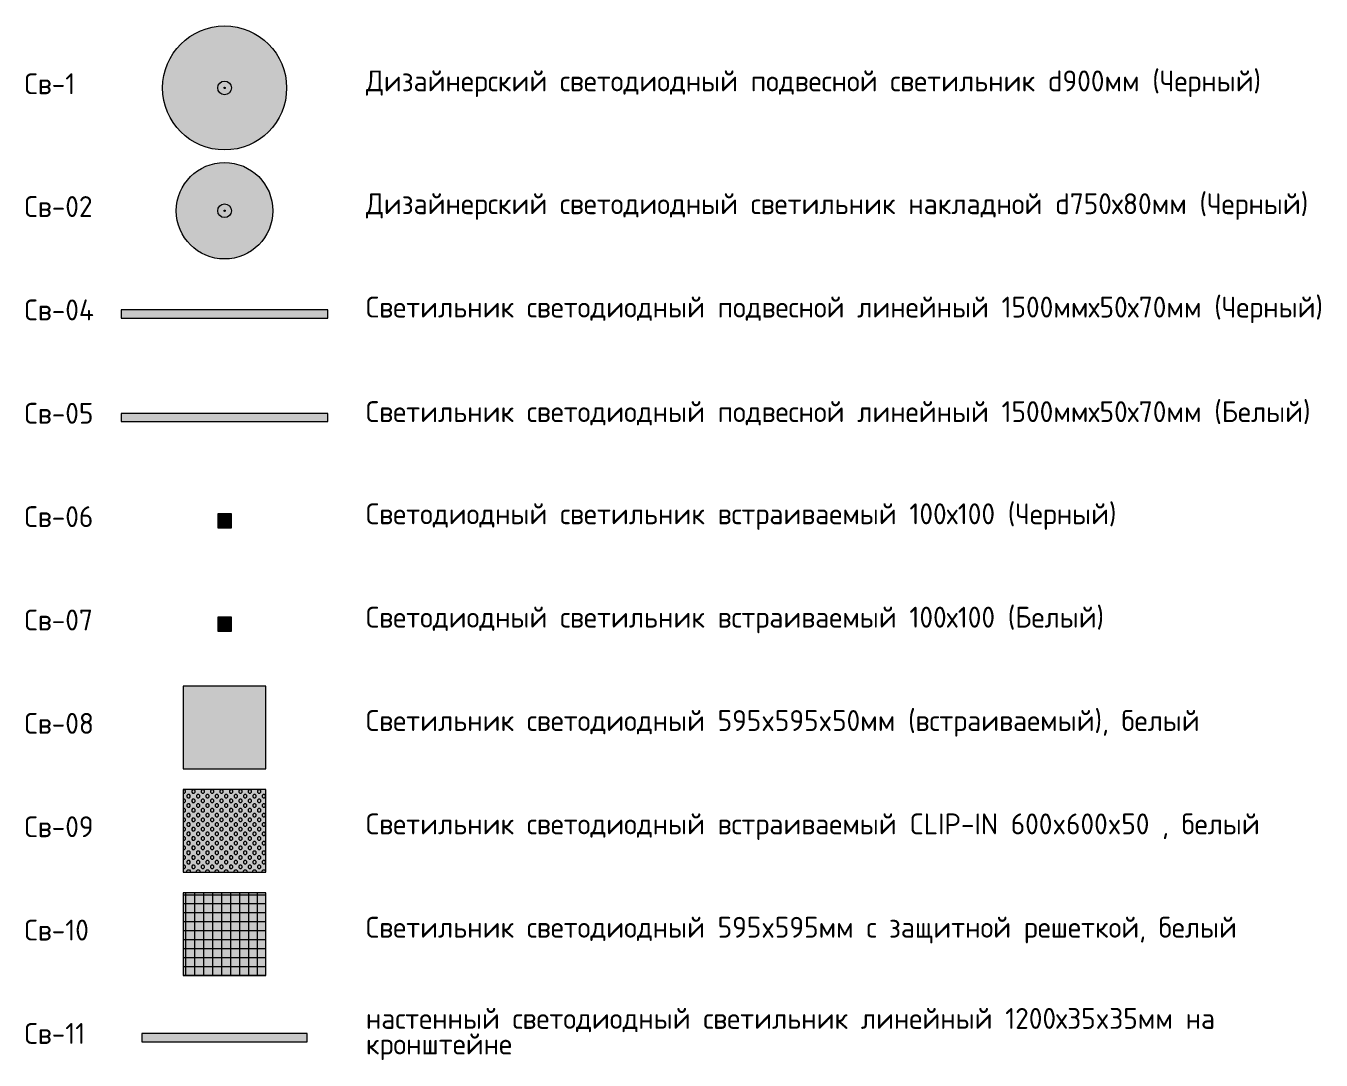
# Model space of a CAD drawing. Header units: millimetres. Extents: x -13069 to 207500, y -71366 to 56785.
# Drawn here: x 61305 to 80098, y -27935 to -12926 of the extents above; entities that cross this region are included whole.
import ezdxf

# ---------------------------------------------------------------- set-up
doc = ezdxf.new("R2010")
doc.units = ezdxf.units.MM
doc.layers.add('PDF _зоны-номер помещения', color=7, linetype='Continuous', true_color=0xffffff)
doc.layers.add('PDF _светильники', color=7, linetype='Continuous', true_color=0xffffff)
doc.layers.add('PDF _Текст', color=7, linetype='Continuous')
doc.styles.add('PDF GOST Common', font='GOST_Common.ttf')

# ---------------------------------------------------------------- blocks, each defined once
blk = doc.blocks.new('Св-1')
at = {"layer": 'PDF _светильники', "true_color": 0xf7e046, "transparency": 33554610}
h = blk.add_hatch(color=53, dxfattribs=at)
h.dxf.hatch_style = 1
edge = h.paths.add_edge_path()
edge.add_arc((0, 0), 900, 0, 360)
at = {"layer": 'PDF _зоны-номер помещения', "color": 7, "lineweight": 0}
blk.add_circle((0, 0), 900, dxfattribs=at)
at = {"layer": 'PDF _зоны-номер помещения', "color": 7, "lineweight": 13}
for radius in [900, 100, 9.96]:
    blk.add_circle((0, 0), radius, dxfattribs=at)
blk = doc.blocks.new('Св-2')
at = {"layer": 'PDF _светильники', "true_color": 0xf7e046, "transparency": 33554610}
h = blk.add_hatch(color=53, dxfattribs=at)
h.dxf.hatch_style = 1
edge = h.paths.add_edge_path()
edge.add_arc((0, 0), 700, 0, 360)
at = {"layer": 'PDF _зоны-номер помещения', "color": 7, "lineweight": 0}
blk.add_circle((0, 0), 700, dxfattribs=at)
at = {"layer": 'PDF _зоны-номер помещения', "color": 7, "lineweight": 13}
for radius in [700, 100, 10]:
    blk.add_circle((0, 0), radius, dxfattribs=at)

msp = doc.modelspace()

# ---------------------------------------------------------------- linework, layer by layer
at = {"layer": 'PDF _зоны-номер помещения', "color": 7, "lineweight": 13}
for points in [[(62687.678, -17168.902), (65687.678, -17168.902), (65687.678, -17048.9), (62687.678, -17048.9)], [(62687.678, -18668.902), (65687.678, -18668.902), (65687.678, -18548.9), (62687.678, -18548.9)], [(64087.678, -20208.904), (64287.678, -20208.904), (64287.678, -20008.904), (64087.678, -20008.904)], [(64087.678, -21708.904), (64287.678, -21708.904), (64287.678, -21508.904), (64087.678, -21508.904)], [(63587.678, -23708.904), (64787.678, -23708.904), (64787.678, -22508.904), (63587.678, -22508.904)], [(63587.678, -25208.904), (64787.678, -25208.904), (64787.678, -24008.904), (63587.678, -24008.904)], [(63587.678, -26708.904), (64787.678, -26708.904), (64787.678, -25508.904), (63587.678, -25508.904)], [(62987.678, -27668.902), (65387.678, -27668.902), (65387.678, -27548.9), (62987.678, -27548.9)]]:
    msp.add_lwpolyline(points, close=True, dxfattribs=at)
for points in [[(64154.377, -20208.904), (64154.377, -20008.904)], [(64220.973, -20142.303), (64220.973, -20075.603), (64154.377, -20075.603), (64154.377, -20142.303), (64220.973, -20142.303), (64154.377, -20142.303)], [(64154.377, -20075.603), (64220.973, -20075.603)], [(64220.973, -20208.904), (64220.973, -20008.904)], [(64154.377, -21708.904), (64154.377, -21508.904)], [(64220.973, -21642.303), (64220.973, -21575.603), (64154.377, -21575.603), (64154.377, -21642.303), (64220.973, -21642.303), (64154.377, -21642.303)], [(64154.377, -21575.603), (64220.973, -21575.603)], [(64220.973, -21708.904), (64220.973, -21508.904)], [(63587.678, -25534.203), (64787.678, -25534.203)], [(63627.675, -26708.904), (63627.675, -25508.904)], [(63757.673, -26708.904), (63757.673, -25508.904)], [(63887.678, -26708.904), (63887.678, -25508.904)], [(64017.677, -26708.904), (64017.677, -25508.904)], [(64147.676, -26708.904), (64147.676, -25508.904)], [(64277.675, -26708.904), (64277.675, -25508.904)], [(64407.673, -26708.904), (64407.673, -25508.904)], [(64537.678, -26708.904), (64537.678, -25508.904)], [(64667.677, -26708.904), (64667.677, -25508.904)], [(63587.678, -25664.202), (64787.678, -25664.202)], [(63587.678, -25794.201), (64787.678, -25794.201)], [(63587.678, -25924.206), (64787.678, -25924.206)], [(63587.678, -26054.204), (64787.678, -26054.204)], [(63587.678, -26184.203), (64787.678, -26184.203)], [(63587.678, -26314.202), (64787.678, -26314.202)], [(63587.678, -26444.201), (64787.678, -26444.201)], [(63587.678, -26574.206), (64787.678, -26574.206)], [(63587.678, -26704.204), (64787.678, -26704.204)]]:
    msp.add_lwpolyline(points, dxfattribs=at)
at = {"layer": 'PDF _зоны-номер помещения', "lineweight": 20}
for points in [[(63587.678, -24060.802), (63588.075, -24061.101), (63608.076, -24061.101), (63622.175, -24047.002), (63622.175, -24027.001), (63608.076, -24012.804), (63588.075, -24012.804), (63587.678, -24013.201)], [(63587.678, -24197.301), (63588.075, -24197.704), (63608.076, -24197.704), (63622.175, -24183.501), (63622.175, -24163.506), (63608.076, -24149.401), (63588.075, -24149.401), (63587.678, -24149.804)], [(63587.678, -24333.904), (63588.075, -24334.301), (63608.076, -24334.301), (63622.175, -24320.104), (63622.175, -24300.103), (63608.076, -24286.004), (63588.075, -24286.004), (63587.678, -24286.303)], [(63587.678, -24470.501), (63588.075, -24470.806), (63608.076, -24470.806), (63622.175, -24456.701), (63622.175, -24436.706), (63608.076, -24422.503), (63588.075, -24422.503), (63587.678, -24422.906)], [(63587.678, -24607.006), (63588.075, -24607.403), (63608.076, -24607.403), (63622.175, -24593.303), (63622.175, -24573.302), (63608.076, -24559.105), (63588.075, -24559.105), (63587.678, -24559.502)], [(63587.678, -24743.603), (63588.075, -24744.005), (63608.076, -24744.005), (63622.175, -24729.803), (63622.175, -24709.801), (63608.076, -24695.702), (63588.075, -24695.702), (63587.678, -24696.001)], [(63587.678, -24880.205), (63588.075, -24880.504), (63608.076, -24880.504), (63622.175, -24866.405), (63622.175, -24846.404), (63608.076, -24832.201), (63588.075, -24832.201), (63587.678, -24832.604)], [(63587.678, -25016.704), (63588.075, -25017.101), (63608.076, -25017.101), (63622.175, -25003.002), (63622.175, -24983.001), (63608.076, -24968.804), (63588.075, -24968.804), (63587.678, -24969.201)], [(63587.678, -25153.301), (63588.075, -25153.704), (63608.076, -25153.704), (63622.175, -25139.501), (63622.175, -25119.506), (63608.076, -25105.401), (63588.075, -25105.401), (63587.678, -25105.803)], [(63643.275, -25208.904), (63642.177, -25207.805), (63642.177, -25187.804), (63656.373, -25173.705), (63676.375, -25173.705), (63690.474, -25187.804), (63690.474, -25207.805), (63689.375, -25208.904)], [(63779.878, -25208.904), (63778.773, -25207.805), (63778.773, -25187.804), (63792.872, -25173.705), (63812.874, -25173.705), (63827.076, -25187.804), (63827.076, -25207.805), (63825.978, -25208.904)], [(63916.475, -25208.904), (63915.376, -25207.805), (63915.376, -25187.804), (63929.475, -25173.705), (63949.476, -25173.705), (63963.575, -25187.804), (63963.575, -25207.805), (63962.477, -25208.904)], [(64052.974, -25208.904), (64051.875, -25207.805), (64051.875, -25187.804), (64066.078, -25173.705), (64086.073, -25173.705), (64100.178, -25187.804), (64100.178, -25207.805), (64099.074, -25208.904)], [(64189.576, -25208.904), (64188.478, -25207.805), (64188.478, -25187.804), (64202.577, -25173.705), (64222.578, -25173.705), (64236.775, -25187.804), (64236.775, -25207.805), (64235.676, -25208.904)], [(64326.173, -25208.904), (64325.075, -25207.805), (64325.075, -25187.804), (64339.174, -25173.705), (64359.175, -25173.705), (64373.274, -25187.804), (64373.274, -25207.805), (64372.175, -25208.904)], [(64462.678, -25208.904), (64461.677, -25207.805), (64461.677, -25187.804), (64475.673, -25173.705), (64495.674, -25173.705), (64509.675, -25187.804), (64509.675, -25207.805), (64508.674, -25208.904)], [(64599.678, -25208.904), (64598.677, -25207.805), (64598.677, -25187.804), (64612.678, -25173.705), (64632.673, -25173.705), (64646.675, -25187.804), (64646.675, -25207.805), (64645.674, -25208.904)], [(64735.676, -25208.904), (64734.675, -25207.805), (64734.675, -25187.804), (64748.677, -25173.705), (64768.678, -25173.705), (64782.673, -25187.804), (64782.673, -25207.805), (64781.672, -25208.904)]]:
    msp.add_lwpolyline(points, dxfattribs=at)
for points in [[(63758.778, -24027.001), (63744.575, -24012.804), (63724.574, -24012.804), (63710.475, -24027.001), (63710.475, -24047.002), (63724.574, -24061.101), (63744.575, -24061.101), (63758.778, -24047.002)], [(63895.375, -24027.001), (63881.178, -24012.804), (63861.177, -24012.804), (63847.078, -24027.001), (63847.078, -24047.002), (63861.177, -24061.101), (63881.178, -24061.101), (63895.375, -24047.002)], [(64031.874, -24027.001), (64017.775, -24012.804), (63997.773, -24012.804), (63983.577, -24027.001), (63983.577, -24047.002), (63997.773, -24061.101), (64017.775, -24061.101), (64031.874, -24047.002)], [(64168.477, -24027.001), (64154.377, -24012.804), (64134.376, -24012.804), (64120.173, -24027.001), (64120.173, -24047.002), (64134.376, -24061.101), (64154.377, -24061.101), (64168.477, -24047.002)], [(64305.073, -24027.001), (64290.877, -24012.804), (64270.875, -24012.804), (64256.776, -24027.001), (64256.776, -24047.002), (64270.875, -24061.101), (64290.877, -24061.101), (64305.073, -24047.002)], [(64441.572, -24027.001), (64427.473, -24012.804), (64407.478, -24012.804), (64393.275, -24027.001), (64393.275, -24047.002), (64407.478, -24061.101), (64427.473, -24061.101), (64441.572, -24047.002)], [(64578.676, -24027.001), (64563.673, -24012.804), (64543.678, -24012.804), (64529.677, -24027.001), (64529.677, -24047.002), (64543.678, -24061.101), (64563.673, -24061.101), (64578.676, -24047.002)], [(64714.674, -24027.001), (64700.673, -24012.804), (64680.678, -24012.804), (64666.676, -24027.001), (64666.676, -24047.002), (64680.678, -24061.101), (64700.673, -24061.101), (64714.674, -24047.002)], [(63690.474, -24095.305), (63676.375, -24081.103), (63656.373, -24081.103), (63642.177, -24095.305), (63642.177, -24115.301), (63656.373, -24129.406), (63676.375, -24129.406), (63690.474, -24115.301)], [(63690.474, -24231.804), (63676.375, -24217.705), (63656.373, -24217.705), (63642.177, -24231.804), (63642.177, -24251.806), (63656.373, -24266.002), (63676.375, -24266.002), (63690.474, -24251.806)], [(63758.778, -24163.506), (63744.575, -24149.401), (63724.574, -24149.401), (63710.475, -24163.506), (63710.475, -24183.501), (63724.574, -24197.704), (63744.575, -24197.704), (63758.778, -24183.501)], [(63827.076, -24095.305), (63812.874, -24081.103), (63792.872, -24081.103), (63778.773, -24095.305), (63778.773, -24115.301), (63792.872, -24129.406), (63812.874, -24129.406), (63827.076, -24115.301)], [(63827.076, -24231.804), (63812.874, -24217.705), (63792.872, -24217.705), (63778.773, -24231.804), (63778.773, -24251.806), (63792.872, -24266.002), (63812.874, -24266.002), (63827.076, -24251.806)], [(63895.375, -24163.506), (63881.178, -24149.401), (63861.177, -24149.401), (63847.078, -24163.506), (63847.078, -24183.501), (63861.177, -24197.704), (63881.178, -24197.704), (63895.375, -24183.501)], [(63963.575, -24095.305), (63949.476, -24081.103), (63929.475, -24081.103), (63915.376, -24095.305), (63915.376, -24115.301), (63929.475, -24129.406), (63949.476, -24129.406), (63963.575, -24115.301)], [(63963.575, -24231.804), (63949.476, -24217.705), (63929.475, -24217.705), (63915.376, -24231.804), (63915.376, -24251.806), (63929.475, -24266.002), (63949.476, -24266.002), (63963.575, -24251.806)], [(64031.874, -24163.506), (64017.775, -24149.401), (63997.773, -24149.401), (63983.577, -24163.506), (63983.577, -24183.501), (63997.773, -24197.704), (64017.775, -24197.704), (64031.874, -24183.501)], [(64100.178, -24095.305), (64086.073, -24081.103), (64066.078, -24081.103), (64051.875, -24095.305), (64051.875, -24115.301), (64066.078, -24129.406), (64086.073, -24129.406), (64100.178, -24115.301)], [(64100.178, -24231.804), (64086.073, -24217.705), (64066.078, -24217.705), (64051.875, -24231.804), (64051.875, -24251.806), (64066.078, -24266.002), (64086.073, -24266.002), (64100.178, -24251.806)], [(64168.477, -24163.506), (64154.377, -24149.401), (64134.376, -24149.401), (64120.173, -24163.506), (64120.173, -24183.501), (64134.376, -24197.704), (64154.377, -24197.704), (64168.477, -24183.501)], [(64236.775, -24095.305), (64222.578, -24081.103), (64202.577, -24081.103), (64188.478, -24095.305), (64188.478, -24115.301), (64202.577, -24129.406), (64222.578, -24129.406), (64236.775, -24115.301)], [(64236.775, -24231.804), (64222.578, -24217.705), (64202.577, -24217.705), (64188.478, -24231.804), (64188.478, -24251.806), (64202.577, -24266.002), (64222.578, -24266.002), (64236.775, -24251.806)], [(64305.073, -24163.506), (64290.877, -24149.401), (64270.875, -24149.401), (64256.776, -24163.506), (64256.776, -24183.501), (64270.875, -24197.704), (64290.877, -24197.704), (64305.073, -24183.501)], [(64373.274, -24095.305), (64359.175, -24081.103), (64339.174, -24081.103), (64325.075, -24095.305), (64325.075, -24115.301), (64339.174, -24129.406), (64359.175, -24129.406), (64373.274, -24115.301)], [(64373.274, -24231.804), (64359.175, -24217.705), (64339.174, -24217.705), (64325.075, -24231.804), (64325.075, -24251.806), (64339.174, -24266.002), (64359.175, -24266.002), (64373.274, -24251.806)], [(64441.572, -24163.506), (64427.473, -24149.401), (64407.478, -24149.401), (64393.275, -24163.506), (64393.275, -24183.501), (64407.478, -24197.704), (64427.473, -24197.704), (64441.572, -24183.501)], [(64509.675, -24095.305), (64495.674, -24081.103), (64475.673, -24081.103), (64461.677, -24095.305), (64461.677, -24115.301), (64475.673, -24129.406), (64495.674, -24129.406), (64509.675, -24115.301)], [(64509.675, -24231.804), (64495.674, -24217.705), (64475.673, -24217.705), (64461.677, -24231.804), (64461.677, -24251.806), (64475.673, -24266.002), (64495.674, -24266.002), (64509.675, -24251.806)], [(64578.676, -24163.506), (64563.673, -24149.401), (64543.678, -24149.401), (64529.677, -24163.506), (64529.677, -24183.501), (64543.678, -24197.704), (64563.673, -24197.704), (64578.676, -24183.501)], [(64646.675, -24095.305), (64632.673, -24081.103), (64612.678, -24081.103), (64598.677, -24095.305), (64598.677, -24115.301), (64612.678, -24129.406), (64632.673, -24129.406), (64646.675, -24115.301)], [(64646.675, -24231.804), (64632.673, -24217.705), (64612.678, -24217.705), (64598.677, -24231.804), (64598.677, -24251.806), (64612.678, -24266.002), (64632.673, -24266.002), (64646.675, -24251.806)], [(64714.674, -24163.506), (64700.673, -24149.401), (64680.678, -24149.401), (64666.676, -24163.506), (64666.676, -24183.501), (64680.678, -24197.704), (64700.673, -24197.704), (64714.674, -24183.501)], [(64782.673, -24095.305), (64768.678, -24081.103), (64748.677, -24081.103), (64734.675, -24095.305), (64734.675, -24115.301), (64748.677, -24129.406), (64768.678, -24129.406), (64782.673, -24115.301)], [(64782.673, -24231.804), (64768.678, -24217.705), (64748.677, -24217.705), (64734.675, -24231.804), (64734.675, -24251.806), (64748.677, -24266.002), (64768.678, -24266.002), (64782.673, -24251.806)], [(63690.474, -24368.401), (63676.375, -24354.302), (63656.373, -24354.302), (63642.177, -24368.401), (63642.177, -24388.402), (63656.373, -24402.501), (63676.375, -24402.501), (63690.474, -24388.402)], [(63758.778, -24300.103), (63744.575, -24286.004), (63724.574, -24286.004), (63710.475, -24300.103), (63710.475, -24320.104), (63724.574, -24334.301), (63744.575, -24334.301), (63758.778, -24320.104)], [(63758.778, -24436.706), (63744.575, -24422.503), (63724.574, -24422.503), (63710.475, -24436.706), (63710.475, -24456.701), (63724.574, -24470.806), (63744.575, -24470.806), (63758.778, -24456.701)], [(63827.076, -24368.401), (63812.874, -24354.302), (63792.872, -24354.302), (63778.773, -24368.401), (63778.773, -24388.402), (63792.872, -24402.501), (63812.874, -24402.501), (63827.076, -24388.402)], [(63895.375, -24300.103), (63881.178, -24286.004), (63861.177, -24286.004), (63847.078, -24300.103), (63847.078, -24320.104), (63861.177, -24334.301), (63881.178, -24334.301), (63895.375, -24320.104)], [(63895.375, -24436.706), (63881.178, -24422.503), (63861.177, -24422.503), (63847.078, -24436.706), (63847.078, -24456.701), (63861.177, -24470.806), (63881.178, -24470.806), (63895.375, -24456.701)], [(63963.575, -24368.401), (63949.476, -24354.302), (63929.475, -24354.302), (63915.376, -24368.401), (63915.376, -24388.402), (63929.475, -24402.501), (63949.476, -24402.501), (63963.575, -24388.402)], [(64031.874, -24300.103), (64017.775, -24286.004), (63997.773, -24286.004), (63983.577, -24300.103), (63983.577, -24320.104), (63997.773, -24334.301), (64017.775, -24334.301), (64031.874, -24320.104)], [(64031.874, -24436.706), (64017.775, -24422.503), (63997.773, -24422.503), (63983.577, -24436.706), (63983.577, -24456.701), (63997.773, -24470.806), (64017.775, -24470.806), (64031.874, -24456.701)], [(64100.178, -24368.401), (64086.073, -24354.302), (64066.078, -24354.302), (64051.875, -24368.401), (64051.875, -24388.402), (64066.078, -24402.501), (64086.073, -24402.501), (64100.178, -24388.402)], [(64168.477, -24300.103), (64154.377, -24286.004), (64134.376, -24286.004), (64120.173, -24300.103), (64120.173, -24320.104), (64134.376, -24334.301), (64154.377, -24334.301), (64168.477, -24320.104)], [(64168.477, -24436.706), (64154.377, -24422.503), (64134.376, -24422.503), (64120.173, -24436.706), (64120.173, -24456.701), (64134.376, -24470.806), (64154.377, -24470.806), (64168.477, -24456.701)], [(64236.775, -24368.401), (64222.578, -24354.302), (64202.577, -24354.302), (64188.478, -24368.401), (64188.478, -24388.402), (64202.577, -24402.501), (64222.578, -24402.501), (64236.775, -24388.402)], [(64305.073, -24300.103), (64290.877, -24286.004), (64270.875, -24286.004), (64256.776, -24300.103), (64256.776, -24320.104), (64270.875, -24334.301), (64290.877, -24334.301), (64305.073, -24320.104)], [(64305.073, -24436.706), (64290.877, -24422.503), (64270.875, -24422.503), (64256.776, -24436.706), (64256.776, -24456.701), (64270.875, -24470.806), (64290.877, -24470.806), (64305.073, -24456.701)], [(64373.274, -24368.401), (64359.175, -24354.302), (64339.174, -24354.302), (64325.075, -24368.401), (64325.075, -24388.402), (64339.174, -24402.501), (64359.175, -24402.501), (64373.274, -24388.402)], [(64441.572, -24300.103), (64427.473, -24286.004), (64407.478, -24286.004), (64393.275, -24300.103), (64393.275, -24320.104), (64407.478, -24334.301), (64427.473, -24334.301), (64441.572, -24320.104)], [(64441.572, -24436.706), (64427.473, -24422.503), (64407.478, -24422.503), (64393.275, -24436.706), (64393.275, -24456.701), (64407.478, -24470.806), (64427.473, -24470.806), (64441.572, -24456.701)], [(64509.675, -24368.401), (64495.674, -24354.302), (64475.673, -24354.302), (64461.677, -24368.401), (64461.677, -24388.402), (64475.673, -24402.501), (64495.674, -24402.501), (64509.675, -24388.402)], [(64578.676, -24300.103), (64563.673, -24286.004), (64543.678, -24286.004), (64529.677, -24300.103), (64529.677, -24320.104), (64543.678, -24334.301), (64563.673, -24334.301), (64578.676, -24320.104)], [(64578.676, -24436.706), (64563.673, -24422.503), (64543.678, -24422.503), (64529.677, -24436.706), (64529.677, -24456.701), (64543.678, -24470.806), (64563.673, -24470.806), (64578.676, -24456.701)], [(64646.675, -24368.401), (64632.673, -24354.302), (64612.678, -24354.302), (64598.677, -24368.401), (64598.677, -24388.402), (64612.678, -24402.501), (64632.673, -24402.501), (64646.675, -24388.402)], [(64714.674, -24300.103), (64700.673, -24286.004), (64680.678, -24286.004), (64666.676, -24300.103), (64666.676, -24320.104), (64680.678, -24334.301), (64700.673, -24334.301), (64714.674, -24320.104)], [(64714.674, -24436.706), (64700.673, -24422.503), (64680.678, -24422.503), (64666.676, -24436.706), (64666.676, -24456.701), (64680.678, -24470.806), (64700.673, -24470.806), (64714.674, -24456.701)], [(64782.673, -24368.401), (64768.678, -24354.302), (64748.677, -24354.302), (64734.675, -24368.401), (64734.675, -24388.402), (64748.677, -24402.501), (64768.678, -24402.501), (64782.673, -24388.402)], [(63690.474, -24505.004), (63676.375, -24490.801), (63656.373, -24490.801), (63642.177, -24505.004), (63642.177, -24525.005), (63656.373, -24539.104), (63676.375, -24539.104), (63690.474, -24525.005)], [(63758.778, -24573.302), (63744.575, -24559.105), (63724.574, -24559.105), (63710.475, -24573.302), (63710.475, -24593.303), (63724.574, -24607.403), (63744.575, -24607.403), (63758.778, -24593.303)], [(63827.076, -24505.004), (63812.874, -24490.801), (63792.872, -24490.801), (63778.773, -24505.004), (63778.773, -24525.005), (63792.872, -24539.104), (63812.874, -24539.104), (63827.076, -24525.005)], [(63895.375, -24573.302), (63881.178, -24559.105), (63861.177, -24559.105), (63847.078, -24573.302), (63847.078, -24593.303), (63861.177, -24607.403), (63881.178, -24607.403), (63895.375, -24593.303)], [(63963.575, -24505.004), (63949.476, -24490.801), (63929.475, -24490.801), (63915.376, -24505.004), (63915.376, -24525.005), (63929.475, -24539.104), (63949.476, -24539.104), (63963.575, -24525.005)], [(64031.874, -24573.302), (64017.775, -24559.105), (63997.773, -24559.105), (63983.577, -24573.302), (63983.577, -24593.303), (63997.773, -24607.403), (64017.775, -24607.403), (64031.874, -24593.303)], [(64100.178, -24505.004), (64086.073, -24490.801), (64066.078, -24490.801), (64051.875, -24505.004), (64051.875, -24525.005), (64066.078, -24539.104), (64086.073, -24539.104), (64100.178, -24525.005)], [(64168.477, -24573.302), (64154.377, -24559.105), (64134.376, -24559.105), (64120.173, -24573.302), (64120.173, -24593.303), (64134.376, -24607.403), (64154.377, -24607.403), (64168.477, -24593.303)], [(64236.775, -24505.004), (64222.578, -24490.801), (64202.577, -24490.801), (64188.478, -24505.004), (64188.478, -24525.005), (64202.577, -24539.104), (64222.578, -24539.104), (64236.775, -24525.005)], [(64305.073, -24573.302), (64290.877, -24559.105), (64270.875, -24559.105), (64256.776, -24573.302), (64256.776, -24593.303), (64270.875, -24607.403), (64290.877, -24607.403), (64305.073, -24593.303)], [(64373.274, -24505.004), (64359.175, -24490.801), (64339.174, -24490.801), (64325.075, -24505.004), (64325.075, -24525.005), (64339.174, -24539.104), (64359.175, -24539.104), (64373.274, -24525.005)], [(64441.572, -24573.302), (64427.473, -24559.105), (64407.478, -24559.105), (64393.275, -24573.302), (64393.275, -24593.303), (64407.478, -24607.403), (64427.473, -24607.403), (64441.572, -24593.303)], [(64509.675, -24505.004), (64495.674, -24490.801), (64475.673, -24490.801), (64461.677, -24505.004), (64461.677, -24525.005), (64475.673, -24539.104), (64495.674, -24539.104), (64509.675, -24525.005)], [(64578.676, -24573.302), (64563.673, -24559.105), (64543.678, -24559.105), (64529.677, -24573.302), (64529.677, -24593.303), (64543.678, -24607.403), (64563.673, -24607.403), (64578.676, -24593.303)], [(64646.675, -24505.004), (64632.673, -24490.801), (64612.678, -24490.801), (64598.677, -24505.004), (64598.677, -24525.005), (64612.678, -24539.104), (64632.673, -24539.104), (64646.675, -24525.005)], [(64714.674, -24573.302), (64700.673, -24559.105), (64680.678, -24559.105), (64666.676, -24573.302), (64666.676, -24593.303), (64680.678, -24607.403), (64700.673, -24607.403), (64714.674, -24593.303)], [(64782.673, -24505.004), (64768.678, -24490.801), (64748.677, -24490.801), (64734.675, -24505.004), (64734.675, -24525.005), (64748.677, -24539.104), (64768.678, -24539.104), (64782.673, -24525.005)], [(63690.474, -24641.503), (63676.375, -24627.404), (63656.373, -24627.404), (63642.177, -24641.503), (63642.177, -24661.504), (63656.373, -24675.701), (63676.375, -24675.701), (63690.474, -24661.504)], [(63690.474, -24778.106), (63676.375, -24764.001), (63656.373, -24764.001), (63642.177, -24778.106), (63642.177, -24798.101), (63656.373, -24812.206), (63676.375, -24812.206), (63690.474, -24798.101)], [(63758.778, -24709.801), (63744.575, -24695.702), (63724.574, -24695.702), (63710.475, -24709.801), (63710.475, -24729.803), (63724.574, -24744.005), (63744.575, -24744.005), (63758.778, -24729.803)], [(63827.076, -24641.503), (63812.874, -24627.404), (63792.872, -24627.404), (63778.773, -24641.503), (63778.773, -24661.504), (63792.872, -24675.701), (63812.874, -24675.701), (63827.076, -24661.504)], [(63827.076, -24778.106), (63812.874, -24764.001), (63792.872, -24764.001), (63778.773, -24778.106), (63778.773, -24798.101), (63792.872, -24812.206), (63812.874, -24812.206), (63827.076, -24798.101)], [(63895.375, -24709.801), (63881.178, -24695.702), (63861.177, -24695.702), (63847.078, -24709.801), (63847.078, -24729.803), (63861.177, -24744.005), (63881.178, -24744.005), (63895.375, -24729.803)], [(63963.575, -24641.503), (63949.476, -24627.404), (63929.475, -24627.404), (63915.376, -24641.503), (63915.376, -24661.504), (63929.475, -24675.701), (63949.476, -24675.701), (63963.575, -24661.504)], [(63963.575, -24778.106), (63949.476, -24764.001), (63929.475, -24764.001), (63915.376, -24778.106), (63915.376, -24798.101), (63929.475, -24812.206), (63949.476, -24812.206), (63963.575, -24798.101)], [(64031.874, -24709.801), (64017.775, -24695.702), (63997.773, -24695.702), (63983.577, -24709.801), (63983.577, -24729.803), (63997.773, -24744.005), (64017.775, -24744.005), (64031.874, -24729.803)], [(64100.178, -24641.503), (64086.073, -24627.404), (64066.078, -24627.404), (64051.875, -24641.503), (64051.875, -24661.504), (64066.078, -24675.701), (64086.073, -24675.701), (64100.178, -24661.504)], [(64100.178, -24778.106), (64086.073, -24764.001), (64066.078, -24764.001), (64051.875, -24778.106), (64051.875, -24798.101), (64066.078, -24812.206), (64086.073, -24812.206), (64100.178, -24798.101)], [(64168.477, -24709.801), (64154.377, -24695.702), (64134.376, -24695.702), (64120.173, -24709.801), (64120.173, -24729.803), (64134.376, -24744.005), (64154.377, -24744.005), (64168.477, -24729.803)], [(64236.775, -24641.503), (64222.578, -24627.404), (64202.577, -24627.404), (64188.478, -24641.503), (64188.478, -24661.504), (64202.577, -24675.701), (64222.578, -24675.701), (64236.775, -24661.504)], [(64236.775, -24778.106), (64222.578, -24764.001), (64202.577, -24764.001), (64188.478, -24778.106), (64188.478, -24798.101), (64202.577, -24812.206), (64222.578, -24812.206), (64236.775, -24798.101)], [(64305.073, -24709.801), (64290.877, -24695.702), (64270.875, -24695.702), (64256.776, -24709.801), (64256.776, -24729.803), (64270.875, -24744.005), (64290.877, -24744.005), (64305.073, -24729.803)], [(64373.274, -24641.503), (64359.175, -24627.404), (64339.174, -24627.404), (64325.075, -24641.503), (64325.075, -24661.504), (64339.174, -24675.701), (64359.175, -24675.701), (64373.274, -24661.504)], [(64373.274, -24778.106), (64359.175, -24764.001), (64339.174, -24764.001), (64325.075, -24778.106), (64325.075, -24798.101), (64339.174, -24812.206), (64359.175, -24812.206), (64373.274, -24798.101)], [(64441.572, -24709.801), (64427.473, -24695.702), (64407.478, -24695.702), (64393.275, -24709.801), (64393.275, -24729.803), (64407.478, -24744.005), (64427.473, -24744.005), (64441.572, -24729.803)], [(64509.675, -24641.503), (64495.674, -24627.404), (64475.673, -24627.404), (64461.677, -24641.503), (64461.677, -24661.504), (64475.673, -24675.701), (64495.674, -24675.701), (64509.675, -24661.504)], [(64509.675, -24778.106), (64495.674, -24764.001), (64475.673, -24764.001), (64461.677, -24778.106), (64461.677, -24798.101), (64475.673, -24812.206), (64495.674, -24812.206), (64509.675, -24798.101)], [(64578.676, -24709.801), (64563.673, -24695.702), (64543.678, -24695.702), (64529.677, -24709.801), (64529.677, -24729.803), (64543.678, -24744.005), (64563.673, -24744.005), (64578.676, -24729.803)], [(64646.675, -24641.503), (64632.673, -24627.404), (64612.678, -24627.404), (64598.677, -24641.503), (64598.677, -24661.504), (64612.678, -24675.701), (64632.673, -24675.701), (64646.675, -24661.504)], [(64646.675, -24778.106), (64632.673, -24764.001), (64612.678, -24764.001), (64598.677, -24778.106), (64598.677, -24798.101), (64612.678, -24812.206), (64632.673, -24812.206), (64646.675, -24798.101)], [(64714.674, -24709.801), (64700.673, -24695.702), (64680.678, -24695.702), (64666.676, -24709.801), (64666.676, -24729.803), (64680.678, -24744.005), (64700.673, -24744.005), (64714.674, -24729.803)], [(64782.673, -24641.503), (64768.678, -24627.404), (64748.677, -24627.404), (64734.675, -24641.503), (64734.675, -24661.504), (64748.677, -24675.701), (64768.678, -24675.701), (64782.673, -24661.504)], [(64782.673, -24778.106), (64768.678, -24764.001), (64748.677, -24764.001), (64734.675, -24778.106), (64734.675, -24798.101), (64748.677, -24812.206), (64768.678, -24812.206), (64782.673, -24798.101)], [(63690.474, -24914.702), (63676.375, -24900.506), (63656.373, -24900.506), (63642.177, -24914.702), (63642.177, -24934.704), (63656.373, -24948.803), (63676.375, -24948.803), (63690.474, -24934.704)], [(63758.778, -24846.404), (63744.575, -24832.201), (63724.574, -24832.201), (63710.475, -24846.404), (63710.475, -24866.405), (63724.574, -24880.504), (63744.575, -24880.504), (63758.778, -24866.405)], [(63758.778, -24983.001), (63744.575, -24968.804), (63724.574, -24968.804), (63710.475, -24983.001), (63710.475, -25003.002), (63724.574, -25017.101), (63744.575, -25017.101), (63758.778, -25003.002)], [(63827.076, -24914.702), (63812.874, -24900.506), (63792.872, -24900.506), (63778.773, -24914.702), (63778.773, -24934.704), (63792.872, -24948.803), (63812.874, -24948.803), (63827.076, -24934.704)], [(63895.375, -24846.404), (63881.178, -24832.201), (63861.177, -24832.201), (63847.078, -24846.404), (63847.078, -24866.405), (63861.177, -24880.504), (63881.178, -24880.504), (63895.375, -24866.405)], [(63895.375, -24983.001), (63881.178, -24968.804), (63861.177, -24968.804), (63847.078, -24983.001), (63847.078, -25003.002), (63861.177, -25017.101), (63881.178, -25017.101), (63895.375, -25003.002)], [(63963.575, -24914.702), (63949.476, -24900.506), (63929.475, -24900.506), (63915.376, -24914.702), (63915.376, -24934.704), (63929.475, -24948.803), (63949.476, -24948.803), (63963.575, -24934.704)], [(64031.874, -24846.404), (64017.775, -24832.201), (63997.773, -24832.201), (63983.577, -24846.404), (63983.577, -24866.405), (63997.773, -24880.504), (64017.775, -24880.504), (64031.874, -24866.405)], [(64031.874, -24983.001), (64017.775, -24968.804), (63997.773, -24968.804), (63983.577, -24983.001), (63983.577, -25003.002), (63997.773, -25017.101), (64017.775, -25017.101), (64031.874, -25003.002)], [(64100.178, -24914.702), (64086.073, -24900.506), (64066.078, -24900.506), (64051.875, -24914.702), (64051.875, -24934.704), (64066.078, -24948.803), (64086.073, -24948.803), (64100.178, -24934.704)], [(64168.477, -24846.404), (64154.377, -24832.201), (64134.376, -24832.201), (64120.173, -24846.404), (64120.173, -24866.405), (64134.376, -24880.504), (64154.377, -24880.504), (64168.477, -24866.405)], [(64168.477, -24983.001), (64154.377, -24968.804), (64134.376, -24968.804), (64120.173, -24983.001), (64120.173, -25003.002), (64134.376, -25017.101), (64154.377, -25017.101), (64168.477, -25003.002)], [(64236.775, -24914.702), (64222.578, -24900.506), (64202.577, -24900.506), (64188.478, -24914.702), (64188.478, -24934.704), (64202.577, -24948.803), (64222.578, -24948.803), (64236.775, -24934.704)], [(64305.073, -24846.404), (64290.877, -24832.201), (64270.875, -24832.201), (64256.776, -24846.404), (64256.776, -24866.405), (64270.875, -24880.504), (64290.877, -24880.504), (64305.073, -24866.405)], [(64305.073, -24983.001), (64290.877, -24968.804), (64270.875, -24968.804), (64256.776, -24983.001), (64256.776, -25003.002), (64270.875, -25017.101), (64290.877, -25017.101), (64305.073, -25003.002)], [(64373.274, -24914.702), (64359.175, -24900.506), (64339.174, -24900.506), (64325.075, -24914.702), (64325.075, -24934.704), (64339.174, -24948.803), (64359.175, -24948.803), (64373.274, -24934.704)], [(64441.572, -24846.404), (64427.473, -24832.201), (64407.478, -24832.201), (64393.275, -24846.404), (64393.275, -24866.405), (64407.478, -24880.504), (64427.473, -24880.504), (64441.572, -24866.405)], [(64441.572, -24983.001), (64427.473, -24968.804), (64407.478, -24968.804), (64393.275, -24983.001), (64393.275, -25003.002), (64407.478, -25017.101), (64427.473, -25017.101), (64441.572, -25003.002)], [(64509.675, -24914.702), (64495.674, -24900.506), (64475.673, -24900.506), (64461.677, -24914.702), (64461.677, -24934.704), (64475.673, -24948.803), (64495.674, -24948.803), (64509.675, -24934.704)], [(64578.676, -24846.404), (64563.673, -24832.201), (64543.678, -24832.201), (64529.677, -24846.404), (64529.677, -24866.405), (64543.678, -24880.504), (64563.673, -24880.504), (64578.676, -24866.405)], [(64578.676, -24983.001), (64563.673, -24968.804), (64543.678, -24968.804), (64529.677, -24983.001), (64529.677, -25003.002), (64543.678, -25017.101), (64563.673, -25017.101), (64578.676, -25003.002)], [(64646.675, -24914.702), (64632.673, -24900.506), (64612.678, -24900.506), (64598.677, -24914.702), (64598.677, -24934.704), (64612.678, -24948.803), (64632.673, -24948.803), (64646.675, -24934.704)], [(64714.674, -24846.404), (64700.673, -24832.201), (64680.678, -24832.201), (64666.676, -24846.404), (64666.676, -24866.405), (64680.678, -24880.504), (64700.673, -24880.504), (64714.674, -24866.405)], [(64714.674, -24983.001), (64700.673, -24968.804), (64680.678, -24968.804), (64666.676, -24983.001), (64666.676, -25003.002), (64680.678, -25017.101), (64700.673, -25017.101), (64714.674, -25003.002)], [(64782.673, -24914.702), (64768.678, -24900.506), (64748.677, -24900.506), (64734.675, -24914.702), (64734.675, -24934.704), (64748.677, -24948.803), (64768.678, -24948.803), (64782.673, -24934.704)], [(63690.474, -25051.201), (63676.375, -25037.102), (63656.373, -25037.102), (63642.177, -25051.201), (63642.177, -25071.203), (63656.373, -25085.406), (63676.375, -25085.406), (63690.474, -25071.203)], [(63758.778, -25119.506), (63744.575, -25105.401), (63724.574, -25105.401), (63710.475, -25119.506), (63710.475, -25139.501), (63724.574, -25153.704), (63744.575, -25153.704), (63758.778, -25139.501)], [(63827.076, -25051.201), (63812.874, -25037.102), (63792.872, -25037.102), (63778.773, -25051.201), (63778.773, -25071.203), (63792.872, -25085.406), (63812.874, -25085.406), (63827.076, -25071.203)], [(63895.375, -25119.506), (63881.178, -25105.401), (63861.177, -25105.401), (63847.078, -25119.506), (63847.078, -25139.501), (63861.177, -25153.704), (63881.178, -25153.704), (63895.375, -25139.501)], [(63963.575, -25051.201), (63949.476, -25037.102), (63929.475, -25037.102), (63915.376, -25051.201), (63915.376, -25071.203), (63929.475, -25085.406), (63949.476, -25085.406), (63963.575, -25071.203)], [(64031.874, -25119.506), (64017.775, -25105.401), (63997.773, -25105.401), (63983.577, -25119.506), (63983.577, -25139.501), (63997.773, -25153.704), (64017.775, -25153.704), (64031.874, -25139.501)], [(64100.178, -25051.201), (64086.073, -25037.102), (64066.078, -25037.102), (64051.875, -25051.201), (64051.875, -25071.203), (64066.078, -25085.406), (64086.073, -25085.406), (64100.178, -25071.203)], [(64168.477, -25119.506), (64154.377, -25105.401), (64134.376, -25105.401), (64120.173, -25119.506), (64120.173, -25139.501), (64134.376, -25153.704), (64154.377, -25153.704), (64168.477, -25139.501)], [(64236.775, -25051.201), (64222.578, -25037.102), (64202.577, -25037.102), (64188.478, -25051.201), (64188.478, -25071.203), (64202.577, -25085.406), (64222.578, -25085.406), (64236.775, -25071.203)], [(64305.073, -25119.506), (64290.877, -25105.401), (64270.875, -25105.401), (64256.776, -25119.506), (64256.776, -25139.501), (64270.875, -25153.704), (64290.877, -25153.704), (64305.073, -25139.501)], [(64373.274, -25051.201), (64359.175, -25037.102), (64339.174, -25037.102), (64325.075, -25051.201), (64325.075, -25071.203), (64339.174, -25085.406), (64359.175, -25085.406), (64373.274, -25071.203)], [(64441.572, -25119.506), (64427.473, -25105.401), (64407.478, -25105.401), (64393.275, -25119.506), (64393.275, -25139.501), (64407.478, -25153.704), (64427.473, -25153.704), (64441.572, -25139.501)], [(64509.675, -25051.201), (64495.674, -25037.102), (64475.673, -25037.102), (64461.677, -25051.201), (64461.677, -25071.203), (64475.673, -25085.406), (64495.674, -25085.406), (64509.675, -25071.203)], [(64578.676, -25119.506), (64563.673, -25105.401), (64543.678, -25105.401), (64529.677, -25119.506), (64529.677, -25139.501), (64543.678, -25153.704), (64563.673, -25153.704), (64578.676, -25139.501)], [(64646.675, -25051.201), (64632.673, -25037.102), (64612.678, -25037.102), (64598.677, -25051.201), (64598.677, -25071.203), (64612.678, -25085.406), (64632.673, -25085.406), (64646.675, -25071.203)], [(64714.674, -25119.506), (64700.673, -25105.401), (64680.678, -25105.401), (64666.676, -25119.506), (64666.676, -25139.501), (64680.678, -25153.704), (64700.673, -25153.704), (64714.674, -25139.501)], [(64782.673, -25051.201), (64768.678, -25037.102), (64748.677, -25037.102), (64734.675, -25051.201), (64734.675, -25071.203), (64748.677, -25085.406), (64768.678, -25085.406), (64782.673, -25071.203)]]:
    msp.add_lwpolyline(points, close=True, dxfattribs=at)
at = {"layer": 'PDF _зоны-номер помещения', "color": 53, "lineweight": 0, "true_color": 0xf7e046, "transparency": 33554559}
for points in [[(62687.678, -17168.902), (62687.678, -17048.9), (65687.678, -17168.902), (65687.678, -17048.9)], [(63587.678, -23708.904), (63587.678, -22508.904), (64787.678, -23708.904), (64787.678, -22508.904)], [(63587.678, -25208.904), (63587.678, -24008.904), (64787.678, -25208.904), (64787.678, -24008.904)]]:
    msp.add_solid(points, dxfattribs=at)
at = {"layer": 'PDF _зоны-номер помещения', "color": 254, "lineweight": 0, "true_color": 0xccccff, "transparency": 33554559}
msp.add_solid([(62687.678, -18668.902), (62687.678, -18548.9), (65687.678, -18668.902), (65687.678, -18548.9)], dxfattribs=at)
at = {"layer": 'PDF _зоны-номер помещения', "color": 14, "lineweight": 0, "true_color": 0xa80f02, "transparency": 33554559}
msp.add_solid([(64087.678, -20208.904), (64087.678, -20008.904), (64287.678, -20208.904), (64287.678, -20008.904)], dxfattribs=at)
msp.add_solid([(64087.678, -20208.904), (64087.678, -20008.904), (64287.678, -20208.904), (64287.678, -20008.904)], dxfattribs=at)
at = {"layer": 'PDF _зоны-номер помещения', "color": 5, "lineweight": 0, "transparency": 33554559}
msp.add_solid([(64087.678, -21708.904), (64087.678, -21508.904), (64287.678, -21708.904), (64287.678, -21508.904)], dxfattribs=at)
msp.add_solid([(64087.678, -21708.904), (64087.678, -21508.904), (64287.678, -21708.904), (64287.678, -21508.904)], dxfattribs=at)
at = {"layer": 'PDF _зоны-номер помещения', "color": 30, "lineweight": 0, "true_color": 0xff6600, "transparency": 33554559}
msp.add_solid([(63587.678, -26708.904), (63587.678, -25508.904), (64787.678, -26708.904), (64787.678, -25508.904)], dxfattribs=at)
at = {"layer": 'PDF _зоны-номер помещения', "color": 161, "lineweight": 0, "true_color": 0x40a5ff, "transparency": 33554559}
msp.add_solid([(62987.678, -27668.902), (62987.678, -27548.9), (65387.678, -27668.902), (65387.678, -27548.9)], dxfattribs=at)

# ---------------------------------------------------------------- block references
at = {"layer": 'PDF _светильники'}
for name, p in [('Св-1', (64187.711, -13826.565)), ('Св-2', (64187.644, -15608.932))]:
    msp.add_blockref(name, p, dxfattribs=at)

# ---------------------------------------------------------------- texts
at = {"layer": 'PDF _Текст', "attachment_point": 4, "style": 'PDF GOST Common'}
for s, insert, char_height in [('Св-1', (61283.475, -13765.971), 303.0137), ('Дизайнерский светодиодный подвесной светильник d900мм (Черный)', (66237.683, -13765.971), 303.01366), ('Св-02', (61283.475, -15548.203), 303.0137), ('Дизайнерский светодиодный светильник накладной d750х80мм (Черный)', (66237.683, -15548.203), 303.01366), ('Св-04', (61283.475, -17048.214), 303.0137), ('Светильник светодиодный подвесной линейный 1500ммх50х70мм (Черный)', (66237.683, -17048.214), 303.01366), ('Св-05', (61283.475, -18548.221), 303.0137), ('Светильник светодиодный подвесной линейный 1500ммх50х70мм (Белый)', (66237.683, -18548.221), 303.01366), ('Св-06', (61283.475, -20048.231), 303.0137), ('Светодиодный светильник встраиваемый 100х100 (Черный)', (66237.683, -20048.231), 303.01366), ('Св-07', (61283.475, -21548.242), 303.0137), ('Светодиодный светильник встраиваемый 100х100 (Белый)', (66237.683, -21548.242), 303.01366), ('Св-08', (61283.475, -23048.249), 303.0137), ('Светильник светодиодный 595x595x50мм (встраиваемый), белый', (66237.683, -23048.249), 303.01366), ('Св-09', (61283.475, -24548.256), 303.0137), ('Светильник светодиодный встраиваемый CLIP-IN 600x600x50 , белый', (66237.683, -24548.256), 303.01366), ('Св-10', (61283.475, -26048.266), 303.0137), ('Светильник светодиодный 595x595мм с защитной решеткой, белый', (66237.683, -26048.266), 303.01366), ('настенный светодиодный светильник линейный 1200х35x35мм на', (66237.683, -27354.25), 303.01366), ('Св-11', (61283.475, -27548.277), 303.0137), ('кронштейне', (66237.683, -27742.304), 303.0137)]:
    msp.add_mtext(s, dxfattribs=dict(at, insert=insert, char_height=char_height))

doc.saveas('drawing.dxf')
